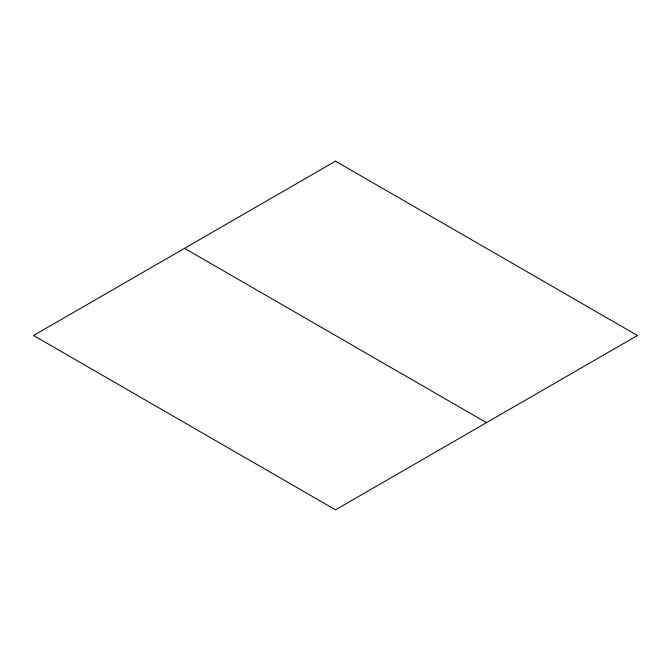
<?xml version="1.0" encoding="UTF-8"?>
<svg xmlns="http://www.w3.org/2000/svg" width="671" height="671" viewBox="0 0 671 671"><rect width="100%" height="100%" fill="white"/><g stroke="black" fill="none" stroke-linecap="round" stroke-linejoin="round"><path stroke-width="1.01" d="M184.525 248.337L486.475 422.663M335.5 161.174L33.55 335.5L335.5 509.826L637.45 335.5L335.5 161.174"/></g></svg>
